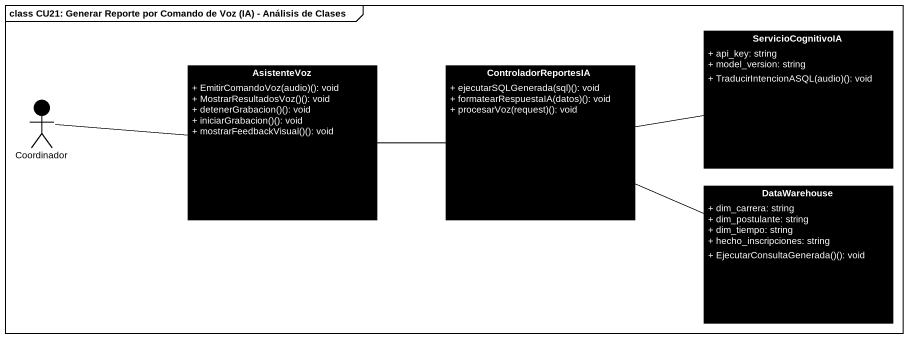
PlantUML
@startuml
mainframe class CU21: Generar Reporte por Comando de Voz (IA) - Análisis de Clases
allowmixing
hide circle
hide empty members
skinparam classAttributeIconSize 0
class ServicioCognitivoIA #000000 {
  + api_key: string
  + model_version: string
  + TraducirIntencionASQL(audio)(): void
}
class AsistenteVoz #000000 {
  + EmitirComandoVoz(audio)(): void
  + MostrarResultadosVoz()(): void
  + detenerGrabacion()(): void
  + iniciarGrabacion()(): void
  + mostrarFeedbackVisual()(): void
}
class ControladorReportesIA #000000 {
  + ejecutarSQLGenerada(sql)(): void
  + formatearRespuestaIA(datos)(): void
  + procesarVoz(request)(): void
}
actor Coordinador #000000
class DataWarehouse #000000 {
  + dim_carrera: string
  + dim_postulante: string
  + dim_tiempo: string
  + hecho_inscripciones: string
  + EjecutarConsultaGenerada()(): void
}
AsistenteVoz -right- ControladorReportesIA
ControladorReportesIA -right- ServicioCognitivoIA
ControladorReportesIA -right- DataWarehouse
Coordinador -right- AsistenteVoz
@enduml
